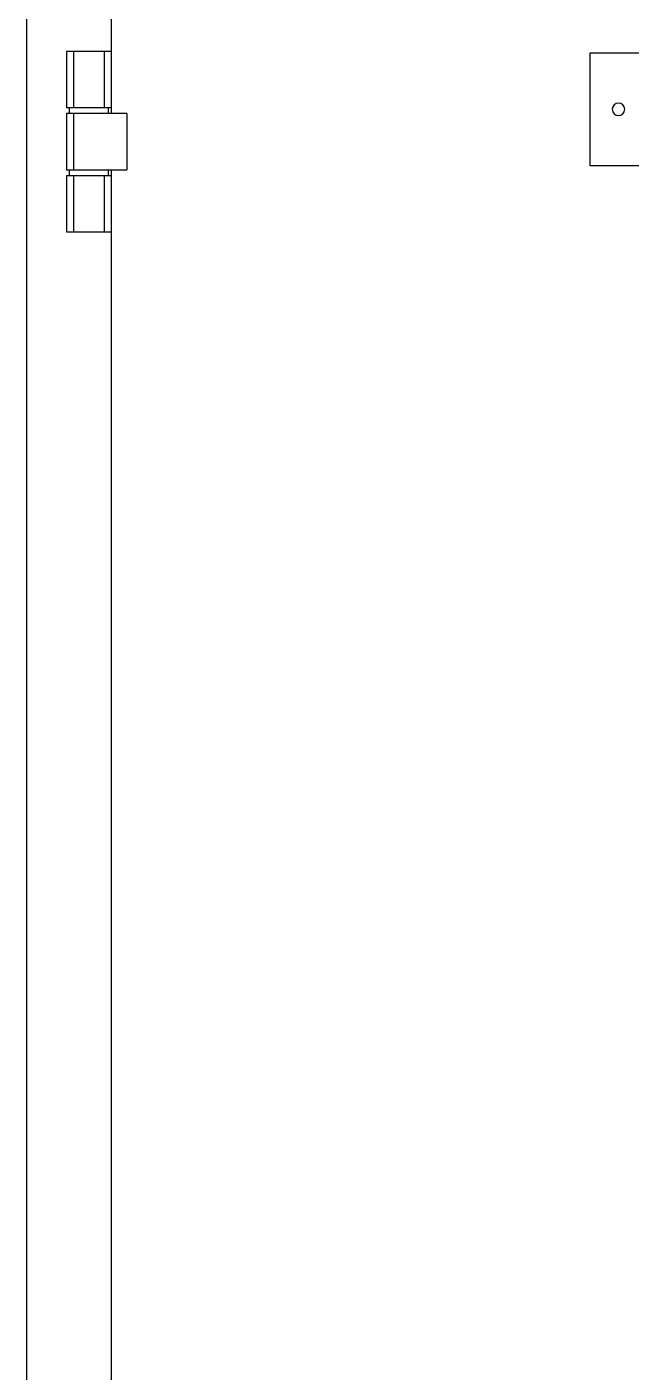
# Model space of a CAD drawing. Header units: millimetres. Extents: x 8533 to 164433, y 5768 to 115327.
# Drawn here: x 48881 to 49133, y 26277 to 26839 of the extents above; entities that cross this region are included whole.
import ezdxf

# ---------------------------------------------------------------- set-up
doc = ezdxf.new("R2010")
doc.units = ezdxf.units.MM
doc.header["$LTSCALE"] = 250
doc.layers.add('G-ENP 인버터 판넬', color=255, linetype='Continuous')

# ---------------------------------------------------------------- blocks, each defined once
blk = doc.blocks.new('240808_벽부형 인버터')
at = {"layer": 'G-ENP 인버터 판넬'}
for p, q in [((454.24, 401.25), (454.24, 672.95)), ((504.71, -1009.42), (504.71, 672.95)), ((168.24, 437.42), (-168.24, 437.42)), ((168.24, 370.12), (168.24, 437.42)), ((454.24, 438.26), (481.16, 438.26)), ((454.24, 404.61), (454.24, 438.26)), ((458.45, 404.61), (458.45, 438.26)), ((476.95, 438.26), (476.95, 404.61)), ((481.16, 438.26), (481.16, 404.61)), ((454.24, 404.61), (481.16, 404.61)), ((455.92, 401.25), (455.92, 404.61)), ((479.48, 404.61), (479.48, 401.25)), ((444.99, 401.25), (481.16, 401.25)), ((444.99, 401.25), (444.99, 367.6)), ((476.95, 401.25), (476.95, 367.6)), ((481.16, 401.25), (481.16, 367.6)), ((-168.24, 370.12), (168.24, 370.12)), ((481.16, 367.6), (444.99, 367.6)), ((454.24, -704.07), (454.24, 367.6)), ((481.16, 364.23), (454.24, 364.23)), ((454.24, 330.59), (454.24, 364.23)), ((455.92, 364.23), (455.92, 367.6)), ((458.45, 330.59), (458.45, 364.23)), ((476.95, 364.23), (476.95, 330.59)), ((479.48, 367.6), (479.48, 364.23)), ((481.16, 364.23), (481.16, 330.59)), ((481.16, 330.59), (454.24, 330.59))]:
    blk.add_line(p, q, dxfattribs=at)
blk.add_circle((151.41, 403.77), 3.7, dxfattribs=at)

msp = doc.modelspace()

# ---------------------------------------------------------------- block references
at = {"layer": 'G-ENP 인버터 판넬', "xscale": -0.7, "yscale": 0.7, "zscale": 0.7}
msp.add_blockref('240808_벽부형 인버터', (49234.03, 26521.71), dxfattribs=at)

doc.saveas('drawing.dxf')
